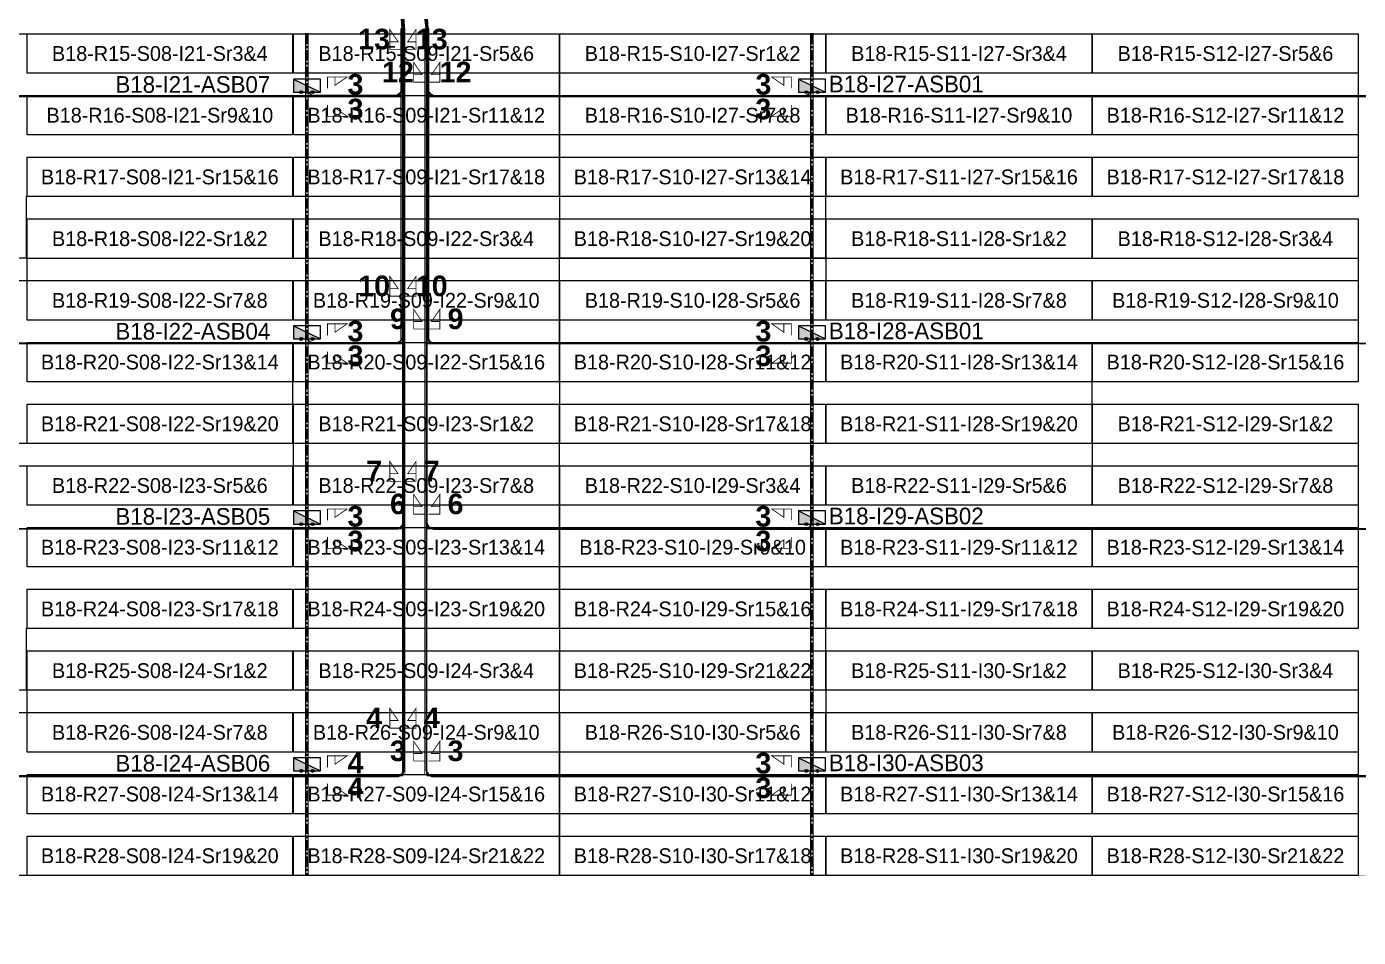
# Model space of a CAD drawing. Header units: metres. Extents: x 530603 to 531186, y 2673567 to 2673789.
# Drawn here: x 530829.5 to 530991.4, y 2673566.8 to 2673677.4 of the extents above; entities that cross this region are included whole.
import ezdxf
from ezdxf.enums import TextEntityAlignment as Align

# ---------------------------------------------------------------- set-up
doc = ezdxf.new("R2010")
doc.units = ezdxf.units.M
doc.linetypes.add('CENTER', pattern=[2, 1.25, -0.25, 0.25, -0.25])
doc.layers.add('Boundary-12.5 MW Block', color=6, linetype='Continuous', lineweight=9)
doc.layers.add('PILE', color=1, linetype='Continuous', lineweight=15)
for name, color, linetype in [('DC Trench BL-17', 40, 'Continuous'), ('E-Inverter Grouping', 2, 'Continuous'), ('Inverter Block-18', 7, 'Continuous'), ('LT Cable(AG) INV to LT Panel BL-18', 2, 'Continuous'), ('Messenger Wire Exc Link', 7, 'Continuous'), ('Messenger Wire-Block-18 (Master Path)', 30, 'Continuous'), ('Messenger Wire-Block-18 (MW Path)', 191, 'Continuous'), ('MMS Table Block-18', 8, 'Continuous'), ('Plan Line - DC BL-18', 40, 'Continuous'), ('Section Marking BL-18', 2, 'Continuous')]:
    doc.layers.add(name, color=color, linetype=linetype)
doc.styles.add('BoldTextStyle', font='arialbd.ttf')
doc.styles.get("Standard").update_dxf_attribs({"font": 'Adani Regular.ttf'})

# ---------------------------------------------------------------- blocks, each defined once
blk = doc.blocks.new('MMS Table (32.292 x 4.788)')
at = {"color": 0}
blk.add_lwpolyline([(0, -0.002), (0, 4.786), (32.292, 4.786), (32.292, -0.002)], close=True, dxfattribs=at)
at = {"color": 7}
blk.add_attdef('ID1', text='', height=1.8, dxfattribs=at).set_placement((16.146, 2.392), align=Align.MIDDLE_CENTER)
blk = doc.blocks.new('Inverter Block')
h = blk.add_hatch(color=0)
h.dxf.hatch_style = 1
h.paths.add_polyline_path([(-1.46, 2.27), (-1.46, 0.85), (1.46, 0.85)])
at = {"color": 0}
blk.add_lwpolyline([(1.46, 2.27), (-1.46, 2.27), (-1.46, 0.85), (1.46, 0.85)], close=True, dxfattribs=at)
blk.add_lwpolyline([(-1.46, 2.27), (1.46, 0.85)], dxfattribs=at)
at = {"layer": 'PILE'}
for centre in [(-0.61, 0.85), (0.61, 0.85)]:
    blk.add_circle(centre, 0.156, dxfattribs=at)
at = {"color": 7}
blk.add_attdef('ID', (-1.46, 3.01), '', height=1.8, dxfattribs=at)

msp = doc.modelspace()

# ---------------------------------------------------------------- linework, layer by layer
at = {"layer": 'Boundary-12.5 MW Block', "const_width": 0.05}
msp.add_lwpolyline([(530602.78, 2673781.58), (530797.14, 2673781.58), (530797.14, 2673789.08), (531185.74, 2673789.08), (531185.74, 2673574.29), (530797.04, 2673574.29), (530797.04, 2673566.79), (530602.78, 2673566.79)], close=True, dxfattribs=at)
at = {"layer": 'DC Trench BL-17', "color": 40, "const_width": 0.15}
for points in [[(530863.71, 2673676.58), (530863.41, 2673676.58), (530863.41, 2673574.29), (530863.71, 2673574.29)], [(530925.11, 2673676.58), (530924.81, 2673676.58), (530924.81, 2673574.29), (530925.11, 2673574.29)]]:
    msp.add_lwpolyline(points, close=True, dxfattribs=at)
at = {"layer": 'E-Inverter Grouping', "color": 3}
for points in [[(530894.21, 2673676.58), (530894.21, 2673656.79), (530829.43, 2673656.79), (530829.43, 2673649.29), (530797.14, 2673649.29), (530797.14, 2673676.58)], [(530991.39, 2673676.58), (530991.39, 2673656.79), (530926.6, 2673656.79), (530926.6, 2673649.29), (530894.31, 2673649.29), (530894.31, 2673676.58)], [(530829.53, 2673646.58), (530829.53, 2673654.08), (530894.21, 2673654.08), (530894.21, 2673634.29), (530861.82, 2673634.29), (530861.82, 2673626.79), (530797.14, 2673626.79), (530797.14, 2673646.58)], [(530926.7, 2673646.58), (530926.7, 2673654.08), (530991.39, 2673654.08), (530991.39, 2673634.29), (530959, 2673634.29), (530959, 2673626.79), (530894.31, 2673626.79), (530894.31, 2673646.58)]]:
    msp.add_lwpolyline(points, close=True, dxfattribs=at)
at = {"layer": 'E-Inverter Grouping'}
for points in [[(530861.92, 2673624.08), (530861.92, 2673631.58), (530894.21, 2673631.58), (530894.21, 2673604.29), (530829.43, 2673604.29), (530829.43, 2673596.79), (530797.14, 2673596.79), (530797.14, 2673624.08)], [(530959.1, 2673624.08), (530959.1, 2673631.58), (530991.39, 2673631.58), (530991.39, 2673604.29), (530926.6, 2673604.29), (530926.6, 2673596.79), (530894.31, 2673596.79), (530894.31, 2673624.08)], [(530894.21, 2673574.29), (530797.14, 2673574.29), (530797.14, 2673594.08), (530829.53, 2673594.08), (530829.53, 2673601.58), (530894.21, 2673601.58)], [(530991.39, 2673574.29), (530894.31, 2673574.29), (530894.31, 2673594.08), (530926.7, 2673594.08), (530926.7, 2673601.58), (530991.39, 2673601.58)]]:
    msp.add_lwpolyline(points, close=True, dxfattribs=at)
at = {"layer": 'LT Cable(AG) INV to LT Panel BL-18'}
for points in [[(530885.99, 2673707.61), (530884.99, 2673707.61, -0.098115), (530884.65, 2673707.68), (530882.8, 2673708.44, 0.098115), (530882.45, 2673708.51), (530876.23, 2673708.51, 0.414214), (530875.33, 2673707.61), (530875.33, 2673678.4, 0.013098), (530875.33, 2673678.35), (530875.39, 2673677.25, -0.013098), (530875.39, 2673677.21), (530875.39, 2673587.17, -0.414214), (530874.49, 2673586.27), (530637.71, 2673586.27, -0.414214), (530636.81, 2673587.17), (530636.81, 2673587.69)], [(530890, 2673707.86), (530884.99, 2673707.86, -0.098115), (530884.65, 2673707.93), (530882.8, 2673708.69, 0.098115), (530882.45, 2673708.76), (530875.98, 2673708.76, 0.414214), (530875.08, 2673707.86), (530875.08, 2673678.39, 0.013098), (530875.08, 2673678.34), (530875.14, 2673677.25, -0.013098), (530875.14, 2673677.2), (530875.14, 2673669.92, -0.414214), (530874.24, 2673669.02), (530670.11, 2673669.02, -0.414214), (530669.21, 2673669.92), (530669.21, 2673670.19)], [(530890, 2673707.78), (530884.99, 2673707.78, -0.098115), (530884.65, 2673707.85), (530882.8, 2673708.62, 0.098115), (530882.45, 2673708.68), (530876.05, 2673708.68, 0.414214), (530875.15, 2673707.78), (530875.15, 2673678.39, 0.013098), (530875.15, 2673678.35), (530875.21, 2673677.25, -0.013098), (530875.21, 2673677.2), (530875.21, 2673639.85, -0.414214), (530874.31, 2673638.95), (530670.11, 2673638.95, -0.414214), (530669.21, 2673639.85), (530669.21, 2673640.19)], [(530888.06, 2673707.71), (530884.99, 2673707.71, -0.098115), (530884.65, 2673707.78), (530882.8, 2673708.54, 0.098115), (530882.45, 2673708.61), (530876.13, 2673708.61, 0.414214), (530875.23, 2673707.71), (530875.23, 2673678.39, 0.013098), (530875.23, 2673678.35), (530875.29, 2673677.25, -0.013098), (530875.29, 2673677.2), (530875.29, 2673617.27, -0.414214), (530874.39, 2673616.37), (530670.11, 2673616.37, -0.414214), (530669.21, 2673617.27), (530669.21, 2673617.69)], [(530885.99, 2673707.63), (530884.99, 2673707.63, -0.098115), (530884.65, 2673707.7), (530882.8, 2673708.47, 0.098115), (530882.45, 2673708.53), (530876.2, 2673708.53, 0.414214), (530875.3, 2673707.63), (530875.3, 2673678.4, 0.013098), (530875.3, 2673678.35), (530875.36, 2673677.25, -0.013098), (530875.36, 2673677.21), (530875.36, 2673587.2, -0.414214), (530874.46, 2673586.3), (530702.5, 2673586.3, -0.414214), (530701.6, 2673587.2), (530701.6, 2673587.69)], [(530890, 2673707.88), (530884.99, 2673707.88, -0.098115), (530884.65, 2673707.95), (530882.8, 2673708.72, 0.098115), (530882.45, 2673708.78), (530875.95, 2673708.78, 0.414214), (530875.05, 2673707.88), (530875.05, 2673678.39, 0.013098), (530875.05, 2673678.34), (530875.11, 2673677.25, -0.013098), (530875.11, 2673677.2), (530875.11, 2673669.95, -0.414214), (530874.21, 2673669.05), (530767.28, 2673669.05, -0.414214), (530766.38, 2673669.95), (530766.38, 2673670.19)], [(530890, 2673707.81), (530884.99, 2673707.81, -0.098115), (530884.65, 2673707.88), (530882.8, 2673708.64, 0.098115), (530882.45, 2673708.71), (530876.03, 2673708.71, 0.414214), (530875.13, 2673707.81), (530875.13, 2673678.39, 0.013098), (530875.13, 2673678.34), (530875.19, 2673677.25, -0.013098), (530875.19, 2673677.2), (530875.19, 2673639.87, -0.414214), (530874.29, 2673638.97), (530767.28, 2673638.97, -0.414214), (530766.38, 2673639.87), (530766.38, 2673640.19)], [(530888.06, 2673707.73), (530884.99, 2673707.73, -0.098115), (530884.65, 2673707.8), (530882.8, 2673708.57, 0.098115), (530882.45, 2673708.63), (530876.1, 2673708.63, 0.414214), (530875.2, 2673707.73), (530875.2, 2673678.39, 0.013098), (530875.2, 2673678.35), (530875.26, 2673677.25, -0.013098), (530875.26, 2673677.2), (530875.26, 2673617.3, -0.414214), (530874.36, 2673616.4), (530767.28, 2673616.4, -0.414214), (530766.38, 2673617.3), (530766.38, 2673617.69)], [(530885.99, 2673707.66), (530884.99, 2673707.66, -0.098115), (530884.65, 2673707.73), (530882.8, 2673708.49, 0.098115), (530882.45, 2673708.56), (530876.18, 2673708.56, 0.414214), (530875.28, 2673707.66), (530875.28, 2673678.4, 0.013098), (530875.28, 2673678.35), (530875.34, 2673677.25, -0.013098), (530875.34, 2673677.2), (530875.34, 2673587.22, -0.414214), (530874.44, 2673586.32), (530767.28, 2673586.32, -0.414214), (530766.38, 2673587.22), (530766.38, 2673587.69)], [(530889.12, 2673709.08), (530884.63, 2673709.08, 0.034541), (530884.51, 2673709.07), (530882.69, 2673708.82, -0.034541), (530882.57, 2673708.81), (530875.93, 2673708.81, 0.414214), (530875.03, 2673707.91), (530875.03, 2673678.39, 0.013098), (530875.03, 2673678.34), (530875.09, 2673677.24, -0.013098), (530875.09, 2673677.2), (530875.09, 2673669.97, -0.414214), (530874.19, 2673669.07), (530864.46, 2673669.07, -0.414214), (530863.56, 2673669.97), (530863.56, 2673670.19)], [(530890, 2673707.83), (530884.99, 2673707.83, -0.098115), (530884.65, 2673707.9), (530882.8, 2673708.67, 0.098115), (530882.45, 2673708.73), (530876, 2673708.73, 0.414214), (530875.1, 2673707.83), (530875.1, 2673678.39, 0.013098), (530875.1, 2673678.34), (530875.16, 2673677.25, -0.013098), (530875.16, 2673677.2), (530875.16, 2673639.9, -0.414214), (530874.26, 2673639), (530864.46, 2673639, -0.414214), (530863.56, 2673639.9), (530863.56, 2673640.19)], [(530888.06, 2673707.76), (530884.99, 2673707.76, -0.098115), (530884.65, 2673707.83), (530882.8, 2673708.59, 0.098115), (530882.45, 2673708.66), (530876.08, 2673708.66, 0.414214), (530875.18, 2673707.76), (530875.18, 2673678.39, 0.013098), (530875.18, 2673678.35), (530875.24, 2673677.25, -0.013098), (530875.24, 2673677.2), (530875.24, 2673617.32, -0.414214), (530874.34, 2673616.42), (530864.46, 2673616.42, -0.414214), (530863.56, 2673617.32), (530863.56, 2673617.69)], [(530885.99, 2673707.68), (530884.99, 2673707.68, -0.098115), (530884.65, 2673707.75), (530882.8, 2673708.52, 0.098115), (530882.45, 2673708.58), (530876.15, 2673708.58, 0.414214), (530875.25, 2673707.68), (530875.25, 2673678.4, 0.013098), (530875.25, 2673678.35), (530875.31, 2673677.25, -0.013098), (530875.31, 2673677.2), (530875.31, 2673587.25, -0.414214), (530874.41, 2673586.35), (530864.46, 2673586.35, -0.414214), (530863.56, 2673587.25), (530863.56, 2673587.69)]]:
    msp.add_lwpolyline(points, format="xyb", dxfattribs=at)
at = {"layer": 'LT Cable(AG) INV to LT Panel BL-18', "color": 5}
for points in [[(530884.97, 2673707.3), (530884.68, 2673707.3, 0.059176), (530884.46, 2673707.28), (530882.9, 2673706.9, -0.059176), (530882.69, 2673706.87), (530878.79, 2673706.87, 0.414214), (530877.89, 2673705.97), (530877.89, 2673678.38, 0.024603), (530877.89, 2673678.29), (530878, 2673677.26, -0.024603), (530878, 2673677.17), (530878, 2673587.21, 0.414214), (530878.9, 2673586.31), (531118.42, 2673586.31, 0.414214), (531119.32, 2673587.21), (531119.32, 2673587.69)], [(530884.97, 2673707.28), (530884.68, 2673707.28, 0.059176), (530884.46, 2673707.25), (530882.9, 2673706.87, -0.059176), (530882.69, 2673706.85), (530878.82, 2673706.85, 0.414214), (530877.92, 2673705.95), (530877.92, 2673678.38, 0.024603), (530877.92, 2673678.29), (530878.02, 2673677.26, -0.024603), (530878.03, 2673677.18), (530878.03, 2673587.24, 0.414214), (530878.93, 2673586.34), (531021.24, 2673586.34, 0.414214), (531022.14, 2673587.24), (531022.14, 2673587.69)], [(530884.97, 2673707.25), (530884.68, 2673707.25, 0.059176), (530884.46, 2673707.23), (530882.9, 2673706.85, -0.059176), (530882.69, 2673706.82), (530878.84, 2673706.82, 0.414214), (530877.94, 2673705.92), (530877.94, 2673678.38, 0.024603), (530877.94, 2673678.29), (530878.05, 2673677.27, -0.024603), (530878.05, 2673677.18), (530878.05, 2673587.26, 0.414214), (530878.95, 2673586.36), (530924.06, 2673586.36, 0.414214), (530924.96, 2673587.26), (530924.96, 2673587.69)], [(530884.97, 2673707.23), (530884.68, 2673707.23, 0.059176), (530884.46, 2673707.2), (530882.9, 2673706.82, -0.059176), (530882.69, 2673706.8), (530878.87, 2673706.8, 0.414214), (530877.97, 2673705.9), (530877.97, 2673678.38, 0.024603), (530877.97, 2673678.29), (530878.07, 2673677.27, -0.024603), (530878.08, 2673677.18), (530878.08, 2673617.29, 0.414214), (530878.98, 2673616.39), (531118.42, 2673616.39, 0.414214), (531119.32, 2673617.29), (531119.32, 2673617.69)], [(530886.96, 2673707.2), (530884.68, 2673707.2, 0.059176), (530884.46, 2673707.18), (530882.9, 2673706.8, -0.059176), (530882.69, 2673706.77), (530878.89, 2673706.77, 0.414214), (530877.99, 2673705.87), (530877.99, 2673678.38, 0.024603), (530877.99, 2673678.29), (530878.1, 2673677.27, -0.024603), (530878.1, 2673677.18), (530878.1, 2673617.31, 0.414214), (530879, 2673616.41), (531021.24, 2673616.41, 0.414214), (531022.14, 2673617.31), (531022.14, 2673617.69)], [(530886.96, 2673707.18), (530884.68, 2673707.18, 0.059176), (530884.46, 2673707.15), (530882.9, 2673706.77, -0.059176), (530882.69, 2673706.75), (530878.92, 2673706.75, 0.414214), (530878.02, 2673705.85), (530878.02, 2673678.38, 0.024603), (530878.02, 2673678.3), (530878.12, 2673677.27, -0.024603), (530878.13, 2673677.18), (530878.13, 2673617.34, 0.414214), (530879.03, 2673616.44), (530924.06, 2673616.44, 0.414214), (530924.96, 2673617.34), (530924.96, 2673617.69)], [(530886.96, 2673707.15), (530884.68, 2673707.15, 0.059176), (530884.46, 2673707.13), (530882.9, 2673706.75, -0.059176), (530882.69, 2673706.72), (530878.94, 2673706.72, 0.414214), (530878.04, 2673705.82), (530878.04, 2673678.38, 0.024603), (530878.04, 2673678.3), (530878.15, 2673677.27, -0.024603), (530878.15, 2673677.18), (530878.15, 2673639.86, 0.414214), (530879.05, 2673638.96), (531118.42, 2673638.96, 0.414214), (531119.32, 2673639.86), (531119.32, 2673640.19)], [(530886.96, 2673707.13), (530884.68, 2673707.13, 0.059176), (530884.46, 2673707.1), (530882.9, 2673706.72, -0.059176), (530882.69, 2673706.7), (530878.97, 2673706.7, 0.414214), (530878.07, 2673705.8), (530878.07, 2673678.39, 0.024603), (530878.07, 2673678.3), (530878.17, 2673677.27, -0.024603), (530878.18, 2673677.18), (530878.18, 2673639.89, 0.414214), (530879.08, 2673638.99), (531021.24, 2673638.99, 0.414214), (531022.14, 2673639.89), (531022.14, 2673640.19)], [(530889.12, 2673707.1), (530884.68, 2673707.1, 0.059176), (530884.46, 2673707.08), (530882.9, 2673706.7, -0.059176), (530882.69, 2673706.67), (530878.99, 2673706.67, 0.414214), (530878.09, 2673705.77), (530878.09, 2673678.39, 0.024603), (530878.09, 2673678.3), (530878.2, 2673677.27, -0.024603), (530878.2, 2673677.18), (530878.2, 2673639.91, 0.414214), (530879.1, 2673639.01), (530924.06, 2673639.01, 0.414214), (530924.96, 2673639.91), (530924.96, 2673640.19)], [(530889.12, 2673707.08), (530884.68, 2673707.08, 0.059176), (530884.46, 2673707.05), (530882.9, 2673706.67, -0.059176), (530882.69, 2673706.65), (530879.02, 2673706.65, 0.414214), (530878.12, 2673705.75), (530878.12, 2673678.39, 0.024603), (530878.12, 2673678.3), (530878.22, 2673677.27, -0.024603), (530878.23, 2673677.19), (530878.23, 2673669.94, 0.414214), (530879.13, 2673669.04), (531118.42, 2673669.04, 0.414214), (531119.32, 2673669.94), (531119.32, 2673670.19)], [(530889.12, 2673707.05), (530884.68, 2673707.05, 0.059176), (530884.46, 2673707.03), (530882.9, 2673706.65, -0.059176), (530882.69, 2673706.62), (530879.04, 2673706.62, 0.414214), (530878.14, 2673705.72), (530878.14, 2673678.39, 0.024603), (530878.14, 2673678.3), (530878.25, 2673677.28, -0.024603), (530878.25, 2673677.19), (530878.25, 2673669.96, 0.414214), (530879.15, 2673669.06), (531021.24, 2673669.06, 0.414214), (531022.14, 2673669.96), (531022.14, 2673670.19)], [(530889.12, 2673707.03), (530884.68, 2673707.03, 0.059176), (530884.46, 2673707), (530882.9, 2673706.62, -0.059176), (530882.69, 2673706.6), (530879.07, 2673706.6, 0.414214), (530878.17, 2673705.7), (530878.17, 2673678.39, 0.024603), (530878.17, 2673678.3), (530878.27, 2673677.28, -0.024603), (530878.28, 2673677.19), (530878.28, 2673669.99, 0.414214), (530879.18, 2673669.09), (530924.06, 2673669.09, 0.414214), (530924.96, 2673669.99), (530924.96, 2673670.19)]]:
    msp.add_lwpolyline(points, format="xyb", dxfattribs=at)
at = {"layer": 'Messenger Wire Exc Link'}
for points in [[(530875.17, 2673678.37), (530875.23, 2673677.23)], [(530878.02, 2673678.34), (530878.13, 2673677.23)]]:
    msp.add_lwpolyline(points, dxfattribs=at)
at = {"layer": 'Messenger Wire-Block-18 (Master Path)'}
for points in [[(530875.23, 2673586.44), (530875.23, 2673677.23)], [(530878.13, 2673586.44), (530878.13, 2673677.23)], [(530667.57, 2673668.94), (530875.23, 2673668.94)], [(530878.13, 2673668.94), (531120.96, 2673668.94)], [(530667.57, 2673638.94), (530875.23, 2673638.94)], [(530878.13, 2673638.94), (531120.96, 2673638.94)], [(530667.57, 2673616.44), (530875.23, 2673616.44)], [(530878.13, 2673616.44), (531120.96, 2673616.44)], [(530635.18, 2673586.44), (530875.23, 2673586.44)], [(530878.13, 2673586.44), (531120.96, 2673586.44)]]:
    msp.add_lwpolyline(points, dxfattribs=at)
at = {"layer": 'Messenger Wire-Block-18 (MW Path)', "const_width": 0.1}
for points in [[(530874.98, 2673638.94), (530874.98, 2673677.23)], [(530875.48, 2673586.44), (530875.48, 2673677.23)], [(530877.88, 2673586.44), (530877.88, 2673677.23)], [(530878.38, 2673638.94), (530878.38, 2673677.23)], [(530667.57, 2673668.94), (530875.23, 2673668.94)], [(530878.13, 2673668.94), (531120.96, 2673668.94)], [(530667.57, 2673638.94), (530875.23, 2673638.94)], [(530878.13, 2673638.94), (531120.96, 2673638.94)], [(530667.57, 2673616.44), (530875.23, 2673616.44)], [(530878.13, 2673616.44), (531120.96, 2673616.44)], [(530635.18, 2673586.44), (530875.23, 2673586.44)], [(530878.13, 2673586.44), (531120.96, 2673586.44)]]:
    msp.add_lwpolyline(points, dxfattribs=at)
at = {"layer": 'Plan Line - DC BL-18', "color": 6, "linetype": 'CENTER'}
for points in [[(530863.56, 2673676.58), (530863.56, 2673574.29)], [(530924.96, 2673676.58), (530924.96, 2673574.29)]]:
    msp.add_lwpolyline(points, dxfattribs=at)
at = {"layer": 'Section Marking BL-18', "color": 94, "lineweight": 35, "true_color": 0x00a500, "const_width": 0.1}
for points in [[(530875.03, 2673674.69), (530873.64, 2673674.69), (530873.64, 2673677.09), (530874.65, 2673675.61), (530873.64, 2673675.61)], [(530875.43, 2673674.69), (530876.82, 2673674.69), (530876.82, 2673677.09), (530875.81, 2673675.61), (530876.82, 2673675.61)], [(530877.93, 2673670.69), (530876.54, 2673670.69), (530876.54, 2673673.09), (530877.55, 2673671.61), (530876.54, 2673671.61)], [(530878.33, 2673670.69), (530879.72, 2673670.69), (530879.72, 2673673.09), (530878.71, 2673671.61), (530879.72, 2673671.61)], [(530866.06, 2673669.94), (530866.06, 2673671.33), (530868.46, 2673671.33), (530866.98, 2673670.32), (530866.98, 2673671.33)], [(530922.46, 2673669.94), (530922.46, 2673671.33), (530920.06, 2673671.33), (530921.54, 2673670.32), (530921.54, 2673671.33)], [(530866.06, 2673667.94), (530866.06, 2673666.55), (530868.46, 2673666.55), (530866.98, 2673667.56), (530866.98, 2673666.55)], [(530922.46, 2673667.94), (530922.46, 2673666.55), (530920.06, 2673666.55), (530921.54, 2673667.56), (530921.54, 2673666.55)], [(530875.03, 2673644.69), (530873.64, 2673644.69), (530873.64, 2673647.09), (530874.65, 2673645.61), (530873.64, 2673645.61)], [(530875.43, 2673644.69), (530876.82, 2673644.69), (530876.82, 2673647.09), (530875.81, 2673645.61), (530876.82, 2673645.61)], [(530877.93, 2673640.69), (530876.54, 2673640.69), (530876.54, 2673643.09), (530877.55, 2673641.61), (530876.54, 2673641.61)], [(530878.33, 2673640.69), (530879.72, 2673640.69), (530879.72, 2673643.09), (530878.71, 2673641.61), (530879.72, 2673641.61)], [(530866.06, 2673639.94), (530866.06, 2673641.33), (530868.46, 2673641.33), (530866.98, 2673640.32), (530866.98, 2673641.33)], [(530922.46, 2673639.94), (530922.46, 2673641.33), (530920.06, 2673641.33), (530921.54, 2673640.32), (530921.54, 2673641.33)], [(530866.06, 2673637.94), (530866.06, 2673636.55), (530868.46, 2673636.55), (530866.98, 2673637.56), (530866.98, 2673636.55)], [(530922.46, 2673637.94), (530922.46, 2673636.55), (530920.06, 2673636.55), (530921.54, 2673637.56), (530921.54, 2673636.55)], [(530875.03, 2673622.19), (530873.64, 2673622.19), (530873.64, 2673624.59), (530874.65, 2673623.11), (530873.64, 2673623.11)], [(530875.43, 2673622.19), (530876.82, 2673622.19), (530876.82, 2673624.59), (530875.81, 2673623.11), (530876.82, 2673623.11)], [(530877.93, 2673618.19), (530876.54, 2673618.19), (530876.54, 2673620.59), (530877.55, 2673619.11), (530876.54, 2673619.11)], [(530878.33, 2673618.19), (530879.72, 2673618.19), (530879.72, 2673620.59), (530878.71, 2673619.11), (530879.72, 2673619.11)], [(530866.06, 2673617.44), (530866.06, 2673618.83), (530868.46, 2673618.83), (530866.98, 2673617.82), (530866.98, 2673618.83)], [(530922.46, 2673617.44), (530922.46, 2673618.83), (530920.06, 2673618.83), (530921.54, 2673617.82), (530921.54, 2673618.83)], [(530866.06, 2673615.44), (530866.06, 2673614.05), (530868.46, 2673614.05), (530866.98, 2673615.06), (530866.98, 2673614.05)], [(530922.46, 2673615.44), (530922.46, 2673614.05), (530920.06, 2673614.05), (530921.54, 2673615.06), (530921.54, 2673614.05)], [(530875.03, 2673592.19), (530873.64, 2673592.19), (530873.64, 2673594.59), (530874.65, 2673593.11), (530873.64, 2673593.11)], [(530875.43, 2673592.19), (530876.82, 2673592.19), (530876.82, 2673594.59), (530875.81, 2673593.11), (530876.82, 2673593.11)], [(530877.93, 2673588.19), (530876.54, 2673588.19), (530876.54, 2673590.59), (530877.55, 2673589.11), (530876.54, 2673589.11)], [(530878.33, 2673588.19), (530879.72, 2673588.19), (530879.72, 2673590.59), (530878.71, 2673589.11), (530879.72, 2673589.11)], [(530866.06, 2673587.44), (530866.06, 2673588.83), (530868.46, 2673588.83), (530866.98, 2673587.82), (530866.98, 2673588.83)], [(530922.46, 2673587.44), (530922.46, 2673588.83), (530920.06, 2673588.83), (530921.54, 2673587.82), (530921.54, 2673588.83)], [(530866.06, 2673585.44), (530866.06, 2673584.05), (530868.46, 2673584.05), (530866.98, 2673585.06), (530866.98, 2673584.05)], [(530922.46, 2673585.44), (530922.46, 2673584.05), (530920.06, 2673584.05), (530921.54, 2673585.06), (530921.54, 2673584.05)]]:
    msp.add_lwpolyline(points, dxfattribs=at)

# ---------------------------------------------------------------- block references
at = {"layer": 'Inverter Block-18'}
ref = msp.add_blockref('Inverter Block', (530863.56, 2673668.53), dxfattribs=dict(at, xscale=1.124999999976148, yscale=1.124999999976148, zscale=1.124999999976148))
ref.add_attrib('ID', 'B18-I21-ASB07', (530840.28, 2673669.41), dxfattribs={"layer": '0', "color": 7, "height": 2.025})
ref = msp.add_blockref('Inverter Block', (530924.96, 2673668.53), dxfattribs=dict(at, xscale=1.124999999976148, yscale=1.124999999976148, zscale=1.124999999976148))
ref.add_attrib('ID', 'B18-I27-ASB01', (530927.03, 2673669.46), dxfattribs={"layer": '0', "color": 7, "height": 2.025})
ref = msp.add_blockref('Inverter Block', (530863.56, 2673638.53), dxfattribs=dict(at, xscale=1.124999999976148, yscale=1.124999999976148, zscale=1.124999999976148))
ref.add_attrib('ID', 'B18-I22-ASB04', (530840.28, 2673639.41), dxfattribs={"layer": '0', "color": 7, "height": 2.025})
ref = msp.add_blockref('Inverter Block', (530924.96, 2673638.53), dxfattribs=dict(at, xscale=1.124999999976148, yscale=1.124999999976148, zscale=1.124999999976148))
ref.add_attrib('ID', 'B18-I28-ASB01', (530927.03, 2673639.46), dxfattribs={"layer": '0', "color": 7, "height": 2.025})
ref = msp.add_blockref('Inverter Block', (530863.56, 2673616.03), dxfattribs=dict(at, xscale=1.124999999976148, yscale=1.124999999976148, zscale=1.124999999976148))
ref.add_attrib('ID', 'B18-I23-ASB05', (530840.28, 2673616.91), dxfattribs={"layer": '0', "color": 7, "height": 2.025})
ref = msp.add_blockref('Inverter Block', (530924.96, 2673616.03), dxfattribs=dict(at, xscale=1.124999999976148, yscale=1.124999999976148, zscale=1.124999999976148))
ref.add_attrib('ID', 'B18-I29-ASB02', (530927.03, 2673616.96), dxfattribs={"layer": '0', "color": 7, "height": 2.025})
ref = msp.add_blockref('Inverter Block', (530863.56, 2673586.03), dxfattribs=dict(at, xscale=1.124999999976148, yscale=1.124999999976148, zscale=1.124999999976148))
ref.add_attrib('ID', 'B18-I24-ASB06', (530840.28, 2673586.91), dxfattribs={"layer": '0', "color": 7, "height": 2.025})
ref = msp.add_blockref('Inverter Block', (530924.96, 2673586.03), dxfattribs=dict(at, xscale=1.124999999976148, yscale=1.124999999976148, zscale=1.124999999976148))
ref.add_attrib('ID', 'B18-I30-ASB03', (530927.03, 2673586.96), dxfattribs={"layer": '0', "color": 7, "height": 2.025})
at = {"layer": 'MMS Table Block-18'}
for p, values in [((530829.53, 2673671.79), {'ID1': 'B18-R15-S08-I21-Sr3&4'}), ((530861.92, 2673671.79), {'ID1': 'B18-R15-S09-I21-Sr5&6'}), ((530894.31, 2673671.79), {'ID1': 'B18-R15-S10-I27-Sr1&2'}), ((530926.7, 2673671.79), {'ID1': 'B18-R15-S11-I27-Sr3&4'}), ((530959.1, 2673671.79), {'ID1': 'B18-R15-S12-I27-Sr5&6'}), ((530829.53, 2673664.29), {'ID1': 'B18-R16-S08-I21-Sr9&10'}), ((530861.92, 2673664.29), {'ID1': 'B18-R16-S09-I21-Sr11&12'}), ((530894.31, 2673664.29), {'ID1': 'B18-R16-S10-I27-Sr7&8'}), ((530926.7, 2673664.29), {'ID1': 'B18-R16-S11-I27-Sr9&10'}), ((530959.1, 2673664.29), {'ID1': 'B18-R16-S12-I27-Sr11&12'}), ((530829.53, 2673656.79), {'ID1': 'B18-R17-S08-I21-Sr15&16'}), ((530861.92, 2673656.79), {'ID1': 'B18-R17-S09-I21-Sr17&18'}), ((530894.31, 2673656.79), {'ID1': 'B18-R17-S10-I27-Sr13&14'}), ((530926.7, 2673656.79), {'ID1': 'B18-R17-S11-I27-Sr15&16'}), ((530959.1, 2673656.79), {'ID1': 'B18-R17-S12-I27-Sr17&18'}), ((530829.53, 2673649.29), {'ID1': 'B18-R18-S08-I22-Sr1&2'}), ((530861.92, 2673649.29), {'ID1': 'B18-R18-S09-I22-Sr3&4'}), ((530894.31, 2673649.29), {'ID1': 'B18-R18-S10-I27-Sr19&20'}), ((530926.7, 2673649.29), {'ID1': 'B18-R18-S11-I28-Sr1&2'}), ((530959.1, 2673649.29), {'ID1': 'B18-R18-S12-I28-Sr3&4'}), ((530829.53, 2673641.79), {'ID1': 'B18-R19-S08-I22-Sr7&8'}), ((530861.92, 2673641.79), {'ID1': 'B18-R19-S09-I22-Sr9&10'}), ((530894.31, 2673641.79), {'ID1': 'B18-R19-S10-I28-Sr5&6'}), ((530926.7, 2673641.79), {'ID1': 'B18-R19-S11-I28-Sr7&8'}), ((530959.1, 2673641.79), {'ID1': 'B18-R19-S12-I28-Sr9&10'}), ((530829.53, 2673634.29), {'ID1': 'B18-R20-S08-I22-Sr13&14'}), ((530861.92, 2673634.29), {'ID1': 'B18-R20-S09-I22-Sr15&16'}), ((530894.31, 2673634.29), {'ID1': 'B18-R20-S10-I28-Sr11&12'}), ((530926.7, 2673634.29), {'ID1': 'B18-R20-S11-I28-Sr13&14'}), ((530959.1, 2673634.29), {'ID1': 'B18-R20-S12-I28-Sr15&16'}), ((530829.53, 2673626.79), {'ID1': 'B18-R21-S08-I22-Sr19&20'}), ((530861.92, 2673626.79), {'ID1': 'B18-R21-S09-I23-Sr1&2'}), ((530894.31, 2673626.79), {'ID1': 'B18-R21-S10-I28-Sr17&18'}), ((530926.7, 2673626.79), {'ID1': 'B18-R21-S11-I28-Sr19&20'}), ((530959.1, 2673626.79), {'ID1': 'B18-R21-S12-I29-Sr1&2'}), ((530829.53, 2673619.29), {'ID1': 'B18-R22-S08-I23-Sr5&6'}), ((530861.92, 2673619.29), {'ID1': 'B18-R22-S09-I23-Sr7&8'}), ((530894.31, 2673619.29), {'ID1': 'B18-R22-S10-I29-Sr3&4'}), ((530926.7, 2673619.29), {'ID1': 'B18-R22-S11-I29-Sr5&6'}), ((530959.1, 2673619.29), {'ID1': 'B18-R22-S12-I29-Sr7&8'}), ((530829.53, 2673611.79), {'ID1': 'B18-R23-S08-I23-Sr11&12'}), ((530861.92, 2673611.79), {'ID1': 'B18-R23-S09-I23-Sr13&14'}), ((530894.31, 2673611.79), {'ID1': 'B18-R23-S10-I29-Sr9&10'}), ((530926.7, 2673611.79), {'ID1': 'B18-R23-S11-I29-Sr11&12'}), ((530959.1, 2673611.79), {'ID1': 'B18-R23-S12-I29-Sr13&14'}), ((530829.53, 2673604.29), {'ID1': 'B18-R24-S08-I23-Sr17&18'}), ((530861.92, 2673604.29), {'ID1': 'B18-R24-S09-I23-Sr19&20'}), ((530894.31, 2673604.29), {'ID1': 'B18-R24-S10-I29-Sr15&16'}), ((530926.7, 2673604.29), {'ID1': 'B18-R24-S11-I29-Sr17&18'}), ((530959.1, 2673604.29), {'ID1': 'B18-R24-S12-I29-Sr19&20'}), ((530829.53, 2673596.79), {'ID1': 'B18-R25-S08-I24-Sr1&2'}), ((530861.92, 2673596.79), {'ID1': 'B18-R25-S09-I24-Sr3&4'}), ((530894.31, 2673596.79), {'ID1': 'B18-R25-S10-I29-Sr21&22'}), ((530926.7, 2673596.79), {'ID1': 'B18-R25-S11-I30-Sr1&2'}), ((530959.1, 2673596.79), {'ID1': 'B18-R25-S12-I30-Sr3&4'}), ((530829.53, 2673589.29), {'ID1': 'B18-R26-S08-I24-Sr7&8'}), ((530861.92, 2673589.29), {'ID1': 'B18-R26-S09-I24-Sr9&10'}), ((530894.31, 2673589.29), {'ID1': 'B18-R26-S10-I30-Sr5&6'}), ((530926.7, 2673589.29), {'ID1': 'B18-R26-S11-I30-Sr7&8'}), ((530959.1, 2673589.29), {'ID1': 'B18-R26-S12-I30-Sr9&10'}), ((530829.53, 2673581.79), {'ID1': 'B18-R27-S08-I24-Sr13&14'}), ((530861.92, 2673581.79), {'ID1': 'B18-R27-S09-I24-Sr15&16'}), ((530894.31, 2673581.79), {'ID1': 'B18-R27-S10-I30-Sr11&12'}), ((530926.7, 2673581.79), {'ID1': 'B18-R27-S11-I30-Sr13&14'}), ((530959.1, 2673581.79), {'ID1': 'B18-R27-S12-I30-Sr15&16'}), ((530829.53, 2673574.29), {'ID1': 'B18-R28-S08-I24-Sr19&20'}), ((530861.92, 2673574.29), {'ID1': 'B18-R28-S09-I24-Sr21&22'}), ((530894.31, 2673574.29), {'ID1': 'B18-R28-S10-I30-Sr17&18'}), ((530926.7, 2673574.29), {'ID1': 'B18-R28-S11-I30-Sr19&20'}), ((530959.1, 2673574.29), {'ID1': 'B18-R28-S12-I30-Sr21&22'})]:
    msp.add_blockref('MMS Table (32.292 x 4.788)', p, dxfattribs=at).add_auto_attribs(values)

# ---------------------------------------------------------------- texts
at = {"layer": 'Section Marking BL-18', "color": 94, "true_color": 0x00a500, "style": 'BoldTextStyle'}
for s, p in [('13', (530871.73, 2673675.94)), ('13', (530878.73, 2673675.94)), ('12', (530874.63, 2673671.94)), ('12', (530881.63, 2673671.94)), ('3', (530869.46, 2673670.44)), ('3', (530919.06, 2673670.44)), ('3', (530869.46, 2673667.44)), ('3', (530919.06, 2673667.44)), ('10', (530871.73, 2673645.94)), ('10', (530878.73, 2673645.94)), ('3', (530869.46, 2673640.44)), ('9', (530874.63, 2673641.94)), ('9', (530881.63, 2673641.94)), ('3', (530919.06, 2673640.44)), ('3', (530869.46, 2673637.44)), ('3', (530919.06, 2673637.44)), ('7', (530871.73, 2673623.44)), ('7', (530878.73, 2673623.44)), ('6', (530874.63, 2673619.44)), ('6', (530881.63, 2673619.44)), ('3', (530869.46, 2673617.94)), ('3', (530919.06, 2673617.94)), ('3', (530869.46, 2673614.94)), ('3', (530919.06, 2673614.94)), ('4', (530871.73, 2673593.44)), ('4', (530878.73, 2673593.44)), ('3', (530874.63, 2673589.44)), ('3', (530881.63, 2673589.44)), ('4', (530869.46, 2673587.94)), ('3', (530919.06, 2673587.94)), ('4', (530869.46, 2673584.94)), ('3', (530919.06, 2673584.94))]:
    msp.add_text(s, height=2.5, dxfattribs=at).set_placement(p, align=Align.MIDDLE_CENTER)

doc.saveas('drawing.dxf')
